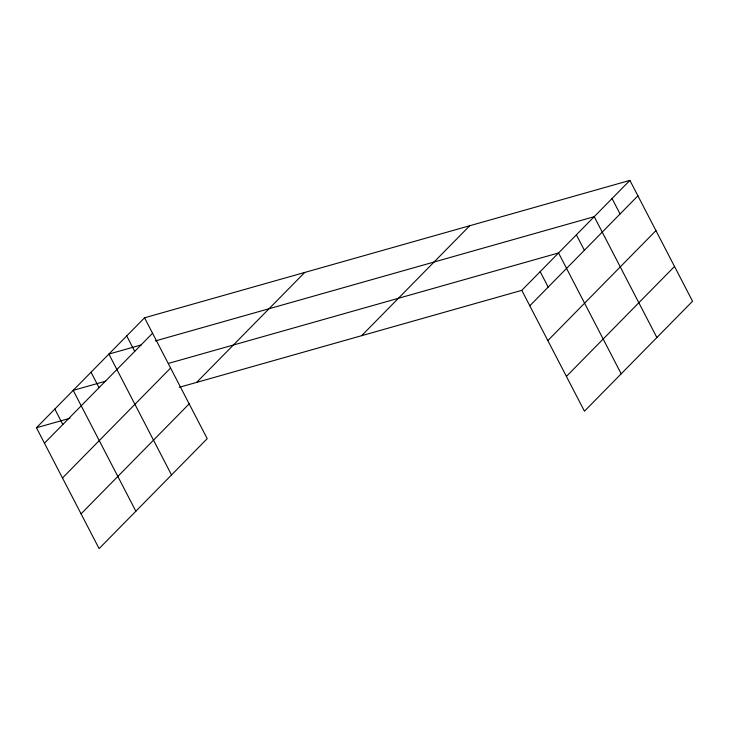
<?xml version="1.0" encoding="UTF-8"?>
<svg xmlns="http://www.w3.org/2000/svg" width="729" height="729" viewBox="0 0 729 729"><rect width="100%" height="100%" fill="white"/><g stroke="black" fill="none" stroke-linecap="round" stroke-linejoin="round"><path stroke-width="1.09" d="M144.552 317.798L207.209 438.658L99.098 548.609L36.45 427.75L144.552 317.798L629.902 180.391L692.55 301.25L584.448 411.202L521.791 290.342L629.902 180.391M44.46 443.196L152.561 333.244M62.494 477.978L170.595 368.036M196.611 382.406L304.722 272.455M81.065 513.827L189.175 403.875M361.63 335.686L469.74 225.735M529.801 305.788L637.911 195.837M547.834 340.58L655.936 230.628M566.415 376.419L674.516 266.468M141.344 344.89L108.885 354.084L171.534 474.944M155.414 340.908L594.226 216.677L656.875 337.536M105.669 381.176L73.21 390.361L135.858 511.229M168.435 363.406L558.551 252.954L621.199 373.822M36.45 427.75L70.002 418.246M179.298 387.309L521.791 290.342M612.059 198.534L620.069 213.98M576.384 234.82L584.394 250.266M540.171 271.653L548.181 287.098M126.718 335.941L134.728 351.387M91.043 372.218L99.053 387.673M54.83 409.051L62.84 424.506"/></g></svg>
